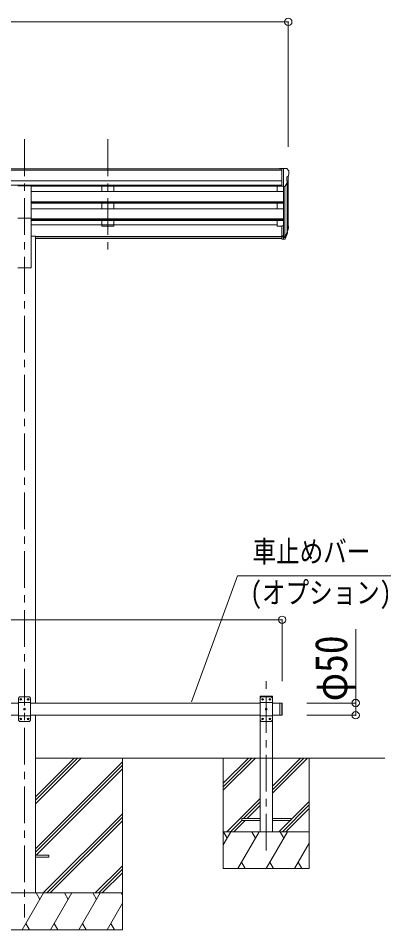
# Model space of a CAD drawing. Units: millimetres at full size, sheet at 1:30; details may follow other scales. Extents: x -8432 to 8432, y -5820 to 5820.
# Drawn here: x 4400 to 5920, y -2902 to 817 of the extents above; entities that cross this region are included whole.
import ezdxf
from ezdxf.enums import TextEntityAlignment as Align

# ---------------------------------------------------------------- set-up
doc = ezdxf.new("R2010")
doc.units = ezdxf.units.MM
doc.header["$LTSCALE"] = 30
doc.header["$PDMODE"] = 32
doc.header["$PDSIZE"] = 30
doc.linetypes.add('CHAIN1', pattern=[8, 5, -1, 1, -1])
for name, color, linetype, lineweight in [('0-0_0', 7, 'Continuous', 9), ('0-1_本体', 5, 'CHAIN1', 9), ('0-3_ELV2', 4, 'Continuous', 9), ('0-6_OTH_LINE', 6, 'Continuous', 9), ('0-7_SHAPE', 6, 'Continuous', 9)]:
    doc.layers.add(name, color=color, linetype=linetype, lineweight=lineweight)
doc.styles.add('ＭＳ ゴシック', font='')
doc.styles.get('ＭＳ ゴシック').set_extended_font_data('MS Gothic')

msp = doc.modelspace()

# ---------------------------------------------------------------- linework, layer by layer
at = {"layer": '0-0_0'}
for p, q in [((4470.89, -2201.78), (5895.92, -2201.78)), ((4470.89, -2387.41), (4656.52, -2201.78)), ((4470.89, -2373.27), (4642.38, -2201.78)), ((4470.89, -2359.13), (4628.24, -2201.78)), ((4470.89, -2571.26), (4825.69, -2216.46)), ((4470.89, -2585.4), (4825.69, -2230.6)), ((4825.69, -2201.78), (4825.69, -2901.78)), ((5236.89, -2332.41), (5367.52, -2201.78)), ((5236.89, -2318.27), (5353.38, -2201.78)), ((5236.89, -2304.13), (5339.24, -2201.78)), ((5236.89, -2201.78), (5236.89, -2651.78)), ((5436.89, -2316.26), (5551.37, -2201.78)), ((5436.89, -2330.41), (5565.51, -2201.78)), ((5436.89, -2344.55), (5579.65, -2201.78)), ((4473.15, -2597.28), (4825.69, -2244.75)), ((5251.37, -2501.78), (5386.89, -2366.26)), ((5511.89, -2453.4), (5586.89, -2378.4)), ((5319.51, -2447.78), (5386.89, -2380.4)), ((5333.65, -2447.78), (5386.89, -2394.55)), ((5477.64, -2501.78), (5586.89, -2392.54)), ((5491.78, -2501.78), (5586.89, -2406.68)), ((4502.5, -2751.78), (4825.69, -2428.59)), ((4516.64, -2751.78), (4825.69, -2442.73)), ((4530.78, -2751.78), (4825.69, -2456.88)), ((5265.51, -2501.78), (5311.89, -2455.4)), ((5279.65, -2501.78), (5325.65, -2455.78)), ((5463.5, -2501.78), (5509.5, -2455.78)), ((5236.89, -2501.78), (5586.89, -2501.78)), ((5236.89, -2554.9), (5267.55, -2501.78)), ((5252.55, -2527.77), (5237.55, -2501.78)), ((5296.42, -2651.78), (5383.02, -2501.78)), ((5368.02, -2527.77), (5353.02, -2501.78)), ((5411.89, -2651.78), (5498.49, -2501.78)), ((5483.49, -2527.76), (5468.49, -2501.78)), ((5527.36, -2651.78), (5586.89, -2548.68)), ((5311.42, -2625.8), (5326.42, -2651.78)), ((5426.89, -2625.8), (5441.89, -2651.78)), ((5542.36, -2625.8), (5557.36, -2651.78)), ((4714.63, -2751.78), (4825.69, -2640.72)), ((4728.77, -2751.78), (4825.69, -2654.87)), ((4742.91, -2751.78), (4825.69, -2669.01)), ((4825.69, -2751.78), (4025.69, -2751.78)), ((4416.85, -2901.78), (4503.45, -2751.78)), ((4488.45, -2777.76), (4473.45, -2751.78)), ((4532.32, -2901.78), (4618.92, -2751.78)), ((4603.92, -2777.76), (4588.92, -2751.78)), ((4647.79, -2901.78), (4734.39, -2751.78)), ((4704.39, -2751.78), (4719.39, -2777.76)), ((4819.86, -2751.78), (4825.69, -2761.88)), ((4763.26, -2901.78), (4825.69, -2793.64)), ((4431.84, -2875.8), (4446.84, -2901.78)), ((4547.31, -2875.8), (4562.31, -2901.78)), ((4662.78, -2875.8), (4677.78, -2901.78)), ((4778.25, -2875.8), (4793.25, -2901.78)), ((4025.69, -2901.78), (4825.69, -2901.78))]:
    msp.add_line(p, q, dxfattribs=at)
msp.add_lwpolyline([(5236.89, -2651.78), (5586.89, -2651.78), (5586.89, -2201.78)], dxfattribs=at)
at = {"layer": '0-1_本体'}
for p, q in [((4425.89, 322.62), (4425.89, -2851.78)), ((4765.89, 322.62), (4765.89, -154.9)), ((5411.89, -2578.34), (5411.89, -1862.3))]:
    msp.add_line(p, q, dxfattribs=at)
at = {"layer": '0-3_ELV2'}
for p, q in [((5475.39, 201.61), (476.39, 201.61)), ((5475.39, 196.4), (476.39, 196.4)), ((5465.39, 201.61), (5465.39, 203.13)), ((5493.89, 203.22), (5475.39, 203.22)), ((5481.89, 203.22), (5481.89, -30.51)), ((5493.89, 203.22), (5496.22, 203.08)), ((5496.98, 202.65), (5501.05, 196.84)), ((5503.89, 193.85), (5503.89, 193.22)), ((5475.39, 152.87), (476.39, 152.87)), ((5495.89, 168.7), (5495.89, 152.43)), ((5501.36, 172.03), (5496.04, 168.96)), ((5501.89, 172.64), (5501.89, -30.14)), ((5475.39, 135.01), (476.39, 135.01)), ((4398.39, 132.59), (4453.39, 132.59)), ((4453.39, 0.79), (4453.39, 132.59)), ((5475.39, 131.77), (4453.39, 131.77)), ((4740.89, 131.67), (4740.89, 109.8)), ((4790.89, 131.67), (4790.89, 109.8)), ((5456.89, 131.77), (5456.89, 109.7)), ((5475.39, 131.23), (5481.89, 131.23)), ((5481.89, 130.23), (5487.1, 130.55)), ((5487.89, 130.71), (5487.9, -75.28)), ((5489.51, 132.05), (5498.52, 147.64)), ((5496.92, 144.87), (5496.92, -56.85)), ((5481.89, 109.7), (4453.39, 109.7)), ((4790.89, 109.8), (4740.89, 109.8)), ((5481.89, 67.82), (4453.39, 67.82)), ((5481.89, 66.33), (4453.39, 66.33)), ((5481.89, 62.01), (4453.39, 62.01)), ((5481.89, 39.6), (4453.39, 39.6)), ((4740.89, 62.01), (4740.89, 39.7)), ((4790.89, 39.7), (4740.89, 39.7)), ((4790.89, 39.7), (4790.89, 62.01)), ((5456.89, 62.01), (5456.89, 39.6)), ((4398.39, 0.79), (4453.39, 0.79)), ((4453.39, 0.79), (4453.39, -201.78)), ((5481.89, -2.28), (4453.39, -2.28)), ((5481.89, -3.78), (4453.39, -3.78)), ((5481.89, -8.09), (4453.39, -8.09)), ((5456.89, -26.19), (4453.39, -26.19)), ((4740.89, -8.09), (4740.89, -31.14)), ((4790.89, -31.14), (4740.89, -31.14)), ((4790.89, -8.09), (4790.89, -31.14)), ((5456.89, -8.09), (5456.89, -31.14)), ((5456.89, -31.14), (5475.39, -31.14)), ((5475.39, -30.51), (5481.89, -30.51)), ((5475.39, -30.51), (5475.39, -84.54)), ((5481.89, -30.51), (5481.89, -85.28)), ((4471.09, -72.78), (4453.39, -72.78)), ((4471.09, -72.78), (4471.09, -1976.78)), ((5475.39, -73.21), (4471.09, -73.21)), ((5475.39, -70.64), (5481.89, -70.64)), ((5488.32, -74.86), (5496.08, -59.45)), ((5497.53, -59.81), (5489.33, -75.99)), ((5498.14, -60.37), (5489.33, -83.92)), ((5500.19, -43.32), (5496.92, -50.38)), ((5500.79, -44.69), (5496.92, -52.64)), ((5498.48, -55.97), (5498.14, -60.37)), ((5475.39, -74.61), (4471.09, -74.61)), ((5475.39, -82.29), (4471.09, -82.29)), ((5475.39, -75.52), (5481.89, -75.52)), ((5475.39, -84.54), (5481.89, -84.54)), ((5481.89, -75.54), (5487.02, -75.54)), ((5481.89, -77.34), (5486.73, -77.34)), ((5481.89, -85.28), (5486.73, -85.28)), ((4398.39, -201.78), (4453.39, -201.78)), ((4405.89, -1951.78), (4400.89, -1956.78)), ((4400.89, -1956.78), (4400.89, -2046.78)), ((4445.89, -1951.78), (4405.89, -1951.78)), ((4409.63, -1961.36), (4408.79, -1961.36)), ((4412.15, -1962.2), (4412.99, -1962.2)), ((4439.63, -1961.36), (4438.79, -1961.36)), ((4442.15, -1962.2), (4442.99, -1962.2)), ((4445.89, -1951.78), (4450.89, -1956.78)), ((4450.89, -2046.78), (4450.89, -1956.78)), ((5386.59, -1951.78), (5386.7, -1949.73)), ((5437.19, -1951.78), (5386.59, -1951.78)), ((5391.89, -1951.78), (5386.89, -1956.78)), ((5386.89, -2501.78), (5386.89, -1951.78)), ((5386.89, -1956.78), (5386.89, -2046.78)), ((5436.08, -1948.78), (5387.69, -1948.78)), ((5431.89, -1951.78), (5391.89, -1951.78)), ((5395.63, -1961.36), (5394.79, -1961.36)), ((5394.79, -1961.36), (5394.79, -1962.2)), ((5394.79, -1962.2), (5395.63, -1962.2)), ((5396.47, -1959.68), (5396.47, -1960.52)), ((5397.31, -1959.68), (5396.47, -1959.68)), ((5396.47, -1963.04), (5396.47, -1963.88)), ((5396.47, -1963.88), (5397.31, -1963.88)), ((5397.31, -1960.52), (5397.31, -1959.68)), ((5397.31, -1963.88), (5397.31, -1963.04)), ((5398.99, -1961.36), (5398.15, -1961.36)), ((5398.15, -1962.2), (5398.99, -1962.2)), ((5398.99, -1962.2), (5398.99, -1961.36)), ((5425.63, -1961.36), (5424.79, -1961.36)), ((5424.79, -1961.36), (5424.79, -1962.2)), ((5424.79, -1962.2), (5425.63, -1962.2)), ((5426.47, -1959.68), (5426.47, -1960.52)), ((5427.31, -1959.68), (5426.47, -1959.68)), ((5426.47, -1963.04), (5426.47, -1963.88)), ((5426.47, -1963.88), (5427.31, -1963.88)), ((5427.31, -1960.52), (5427.31, -1959.68)), ((5427.31, -1963.88), (5427.31, -1963.04)), ((5428.99, -1961.36), (5428.15, -1961.36)), ((5428.15, -1962.2), (5428.99, -1962.2)), ((5428.99, -1962.2), (5428.99, -1961.36)), ((5431.89, -1951.78), (5436.89, -1956.78)), ((5436.89, -2501.78), (5436.89, -1951.78)), ((5436.89, -2046.78), (5436.89, -1956.78)), ((5437.19, -1951.78), (5437.08, -1949.73)), ((4400.89, -1976.78), (3000.89, -1976.78)), ((4450.89, -1974.48), (4400.89, -1974.48)), ((4424.63, -2001.36), (4423.79, -2001.36)), ((4427.15, -2002.2), (4427.99, -2002.2)), ((4450.89, -1976.78), (5386.89, -1976.78)), ((5436.89, -1974.48), (5386.89, -1974.48)), ((5410.63, -2001.36), (5409.79, -2001.36)), ((5409.79, -2001.36), (5409.79, -2002.2)), ((5409.79, -2002.2), (5410.63, -2002.2)), ((5411.47, -1999.68), (5411.47, -2000.52)), ((5412.31, -1999.68), (5411.47, -1999.68)), ((5411.47, -2003.04), (5411.47, -2003.88)), ((5411.47, -2003.88), (5412.31, -2003.88)), ((5412.31, -2000.52), (5412.31, -1999.68)), ((5412.31, -2003.88), (5412.31, -2003.04)), ((5413.99, -2001.36), (5413.15, -2001.36)), ((5413.15, -2002.2), (5413.99, -2002.2)), ((5413.99, -2002.2), (5413.99, -2001.36)), ((5436.89, -1976.78), (5466.89, -1976.78)), ((5474.89, -1976.78), (5466.89, -1976.78)), ((5466.89, -1976.78), (5466.89, -2026.78)), ((3000.89, -2026.78), (4400.89, -2026.78)), ((4450.89, -2029.08), (4400.89, -2029.08)), ((4409.63, -2041.36), (4408.79, -2041.36)), ((4412.15, -2042.2), (4412.99, -2042.2)), ((4439.63, -2041.36), (4438.79, -2041.36)), ((4442.15, -2042.2), (4442.99, -2042.2)), ((4450.89, -2026.78), (5386.89, -2026.78)), ((4470.89, -2026.78), (4470.89, -2751.78)), ((5436.89, -2029.08), (5386.89, -2029.08)), ((5395.63, -2041.36), (5394.79, -2041.36)), ((5394.79, -2041.36), (5394.79, -2042.2)), ((5394.79, -2042.2), (5395.63, -2042.2)), ((5396.47, -2039.68), (5396.47, -2040.52)), ((5397.31, -2039.68), (5396.47, -2039.68)), ((5396.47, -2043.04), (5396.47, -2043.88)), ((5396.47, -2043.88), (5397.31, -2043.88)), ((5397.31, -2040.52), (5397.31, -2039.68)), ((5397.31, -2043.88), (5397.31, -2043.04)), ((5398.99, -2041.36), (5398.15, -2041.36)), ((5398.15, -2042.2), (5398.99, -2042.2)), ((5398.99, -2042.2), (5398.99, -2041.36)), ((5425.63, -2041.36), (5424.79, -2041.36)), ((5424.79, -2041.36), (5424.79, -2042.2)), ((5424.79, -2042.2), (5425.63, -2042.2)), ((5426.47, -2039.68), (5426.47, -2040.52)), ((5427.31, -2039.68), (5426.47, -2039.68)), ((5426.47, -2043.04), (5426.47, -2043.88)), ((5426.47, -2043.88), (5427.31, -2043.88)), ((5427.31, -2040.52), (5427.31, -2039.68)), ((5427.31, -2043.88), (5427.31, -2043.04)), ((5428.99, -2041.36), (5428.15, -2041.36)), ((5428.15, -2042.2), (5428.99, -2042.2)), ((5428.99, -2042.2), (5428.99, -2041.36)), ((5436.89, -2026.78), (5466.89, -2026.78)), ((5474.89, -2026.78), (5466.89, -2026.78)), ((4405.89, -2051.78), (4400.89, -2046.78)), ((4405.89, -2051.78), (4445.89, -2051.78)), ((4445.89, -2051.78), (4450.89, -2046.78)), ((5391.89, -2051.78), (5386.89, -2046.78)), ((5391.89, -2051.78), (5431.89, -2051.78)), ((5431.89, -2051.78), (5436.89, -2046.78)), ((5386.89, -2447.78), (5311.89, -2447.78)), ((5311.89, -2447.78), (5311.89, -2455.78)), ((5511.89, -2447.78), (5436.89, -2447.78)), ((5511.89, -2455.78), (5511.89, -2447.78)), ((5311.89, -2455.78), (5386.89, -2455.78)), ((5436.89, -2455.78), (5511.89, -2455.78)), ((4470.89, -2597.28), (4525.69, -2597.28)), ((4525.69, -2597.28), (4525.69, -2606.28)), ((4470.89, -2606.28), (4525.69, -2606.28))]:
    msp.add_line(p, q, dxfattribs=at)
for points in [[(5475.39, 131.23), (5475.39, 203.22), (5465.39, 203.13)], [(4408.79, -1961.36), (4408.79, -1962.2), (4409.63, -1962.2)], [(4411.31, -1960.52), (4411.31, -1959.68), (4410.47, -1959.68), (4410.47, -1960.52)], [(4410.47, -1963.04), (4410.47, -1963.88), (4411.31, -1963.88), (4411.31, -1963.04)], [(4412.99, -1962.2), (4412.99, -1961.36), (4412.15, -1961.36)], [(4438.79, -1961.36), (4438.79, -1962.2), (4439.63, -1962.2)], [(4441.31, -1960.52), (4441.31, -1959.68), (4440.47, -1959.68), (4440.47, -1960.52)], [(4440.47, -1963.04), (4440.47, -1963.88), (4441.31, -1963.88), (4441.31, -1963.04)], [(4442.99, -1962.2), (4442.99, -1961.36), (4442.15, -1961.36)], [(4423.79, -2001.36), (4423.79, -2002.2), (4424.63, -2002.2)], [(4426.31, -2000.52), (4426.31, -1999.68), (4425.47, -1999.68), (4425.47, -2000.52)], [(4425.47, -2003.04), (4425.47, -2003.88), (4426.31, -2003.88), (4426.31, -2003.04)], [(4427.99, -2002.2), (4427.99, -2001.36), (4427.15, -2001.36)], [(5476.89, -1978.78), (5474.89, -1976.78), (5474.89, -2026.78)], [(5476.89, -1978.78), (5476.89, -2024.78), (5474.89, -2026.78)], [(4408.79, -2041.36), (4408.79, -2042.2), (4409.63, -2042.2)], [(4411.31, -2040.52), (4411.31, -2039.68), (4410.47, -2039.68), (4410.47, -2040.52)], [(4410.47, -2043.04), (4410.47, -2043.88), (4411.31, -2043.88), (4411.31, -2043.04)], [(4412.99, -2042.2), (4412.99, -2041.36), (4412.15, -2041.36)], [(4438.79, -2041.36), (4438.79, -2042.2), (4439.63, -2042.2)], [(4441.31, -2040.52), (4441.31, -2039.68), (4440.47, -2039.68), (4440.47, -2040.52)], [(4440.47, -2043.04), (4440.47, -2043.88), (4441.31, -2043.88), (4441.31, -2043.04)], [(4442.99, -2042.2), (4442.99, -2041.36), (4442.15, -2041.36)]]:
    msp.add_lwpolyline(points, dxfattribs=at)
for centre in [(4410.89, -1961.78), (4440.89, -1961.78), (5396.89, -1961.78), (5426.89, -1961.78), (4425.89, -2001.78), (5411.89, -2001.78), (4410.89, -2041.78), (4440.89, -2041.78), (5396.89, -2041.78), (5426.89, -2041.78)]:
    msp.add_circle(centre, 3.5, dxfattribs=at)
for centre, radius, start, end in [((5496.16, 202.08), 1, 35, 86.5), ((5500.89, 193.85), 3, 0, 87), ((5301.89, 193.22), 202, 355.05096, 0), ((5496.19, 168.7), 0.3, 120, 180), ((5496.19, 152.43), 0.3, 180, 265.2833), ((5495.92, 149.14), 3, 330, 85.2833), ((5496.98, 176.41), 6.18, 315.00103, 354.2965), ((5486.92, 133.55), 3, 273.5, 330), ((5471.3, -33.82), 30.41, 341.80266, 352.8448), ((5472.71, -35.58), 29.53, 342.01856, 353.49194), ((4409.63, -1960.52), 0.84, 270, 0), ((4409.63, -1963.04), 0.84, 0, 90), ((4412.15, -1960.52), 0.84, 180, 270), ((4412.15, -1963.04), 0.84, 90, 180), ((4439.63, -1960.52), 0.84, 270, 0), ((4439.63, -1963.04), 0.84, 0, 90), ((4442.15, -1960.52), 0.84, 180, 270), ((4442.15, -1963.04), 0.84, 90, 180), ((5387.69, -1949.78), 1, 90, 176.99994), ((5395.63, -1960.52), 0.84, 270, 0), ((5395.63, -1963.04), 0.84, 0, 90), ((5398.15, -1960.52), 0.84, 180, 270), ((5398.15, -1963.04), 0.84, 90, 180), ((5425.63, -1960.52), 0.84, 270, 0), ((5425.63, -1963.04), 0.84, 0, 90), ((5428.15, -1960.52), 0.84, 180, 270), ((5428.15, -1963.04), 0.84, 90, 180), ((5436.08, -1949.78), 1, 3.00011, 90), ((4424.63, -2000.52), 0.84, 270, 0), ((4424.63, -2003.04), 0.84, 0, 90), ((4427.15, -2000.52), 0.84, 180, 270), ((4427.15, -2003.04), 0.84, 90, 180), ((5410.63, -2000.52), 0.84, 270, 0), ((5410.63, -2003.04), 0.84, 0, 90), ((5413.15, -2000.52), 0.84, 180, 270), ((5413.15, -2003.04), 0.84, 90, 180), ((4409.63, -2040.52), 0.84, 270, 0), ((4409.63, -2043.04), 0.84, 0, 90), ((4412.15, -2040.52), 0.84, 180, 270), ((4412.15, -2043.04), 0.84, 90, 180), ((4439.63, -2040.52), 0.84, 270, 0), ((4439.63, -2043.04), 0.84, 0, 90), ((4442.15, -2040.52), 0.84, 180, 270), ((4442.15, -2043.04), 0.84, 90, 180), ((5395.63, -2040.52), 0.84, 270, 0), ((5395.63, -2043.04), 0.84, 0, 90), ((5398.15, -2040.52), 0.84, 180, 270), ((5398.15, -2043.04), 0.84, 90, 180), ((5425.63, -2040.52), 0.84, 270, 0), ((5425.63, -2043.04), 0.84, 0, 90), ((5428.15, -2040.52), 0.84, 180, 270), ((5428.15, -2043.04), 0.84, 90, 180)]:
    msp.add_arc(centre, radius, start, end, dxfattribs=at)
for centre, major_axis, ratio, start_param, end_param in [((5414.03, -29.33), (-87.93, 4.42), 0.541684, 3.060334, 3.2172517), ((5413.24, -36.01), (89.06, 1.43), 0.57596, 6.1985533, 6.3701348), ((5411.97, -35.91), (88.05, 0), 0.90356, 5.9828017, 6.0168888), ((5497.18, -55.97), (-1.3, 0), 0.90356, 2.9359903, 4.9130961), ((5411.26, -39.78), (89.07, 0), 0.90356, 6.0316505, 6.077583), ((5486.73, -74.63), (3, 0), 0.90356, 4.712389, 5.7595865), ((5486.73, -82.57), (-3, 0), 0.90356, 1.5707963, 2.6179939), ((5487.02, -74.18), (1.5, 0), 0.90356, 4.712389, 5.7595865)]:
    msp.add_ellipse(centre, major_axis=major_axis, ratio=ratio, start_param=start_param, end_param=end_param, dxfattribs=at)
at = {"layer": '0-6_OTH_LINE'}
for p, q in [((449.89, 801.61), (5501.89, 801.61)), ((5501.89, 801.61), (5501.89, 292.04)), ((474.89, -1637.03), (5476.89, -1637.03)), ((5476.89, -1637.03), (5476.89, -1887.03)), ((5776.89, -1976.78), (5576.89, -1976.78)), ((5776.89, -2026.78), (5576.89, -2026.78))]:
    msp.add_line(p, q, dxfattribs=at)
msp.add_lwpolyline([(5776.89, -2026.78), (5776.89, -1976.78), (5776.89, -1675.19)], dxfattribs=at)
for p in [(5501.89, 801.61), (5476.89, -1637.03), (5776.89, -1976.78), (5776.89, -2026.78)]:
    msp.add_point(p, dxfattribs=at)
at = {"layer": '0-7_SHAPE'}
for p, q in [((5107.6, -1971.73), (5294.24, -1457.4)), ((5294.24, -1457.4), (5919.83, -1457.4))]:
    msp.add_line(p, q, dxfattribs=at)

# ---------------------------------------------------------------- texts
at = {"layer": '0-6_OTH_LINE', "color": 7, "style": 'ＭＳ ゴシック', "width": 0.85}
msp.add_text('φ50', height=132, rotation=90, dxfattribs=at).set_placement((5781.55, -1969.85), align=Align.BOTTOM_LEFT)
at = {"layer": '0-7_SHAPE', "color": 7, "style": 'ＭＳ ゴシック', "width": 0.8}
for s, p in [('車止めバー', (5356.24, -1429.39)), ('(オプション)', (5346.87, -1596.7))]:
    msp.add_text(s, height=87.98, dxfattribs=at).set_placement(p, align=Align.BOTTOM_LEFT)

doc.saveas('drawing.dxf')
